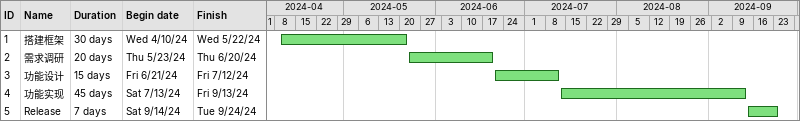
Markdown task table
| ID | Task | Duration | Start | Finish |
|---|---|---|---|---|
| 1 | 搭建框架 | 30d | 2024-04-10 | 2024-05-22 |
| 2 | 需求调研 | 20d | 2024-05-23 | 2024-06-20 |
| 3 | 功能设计 | 15d | 2024-06-21 | 2024-07-12 |
| 4 | 功能实现 | 45d | 2024-07-13 | 2024-09-13 |
| 5 | Release | 7d | 2024-09-14 | 2024-09-24 |
